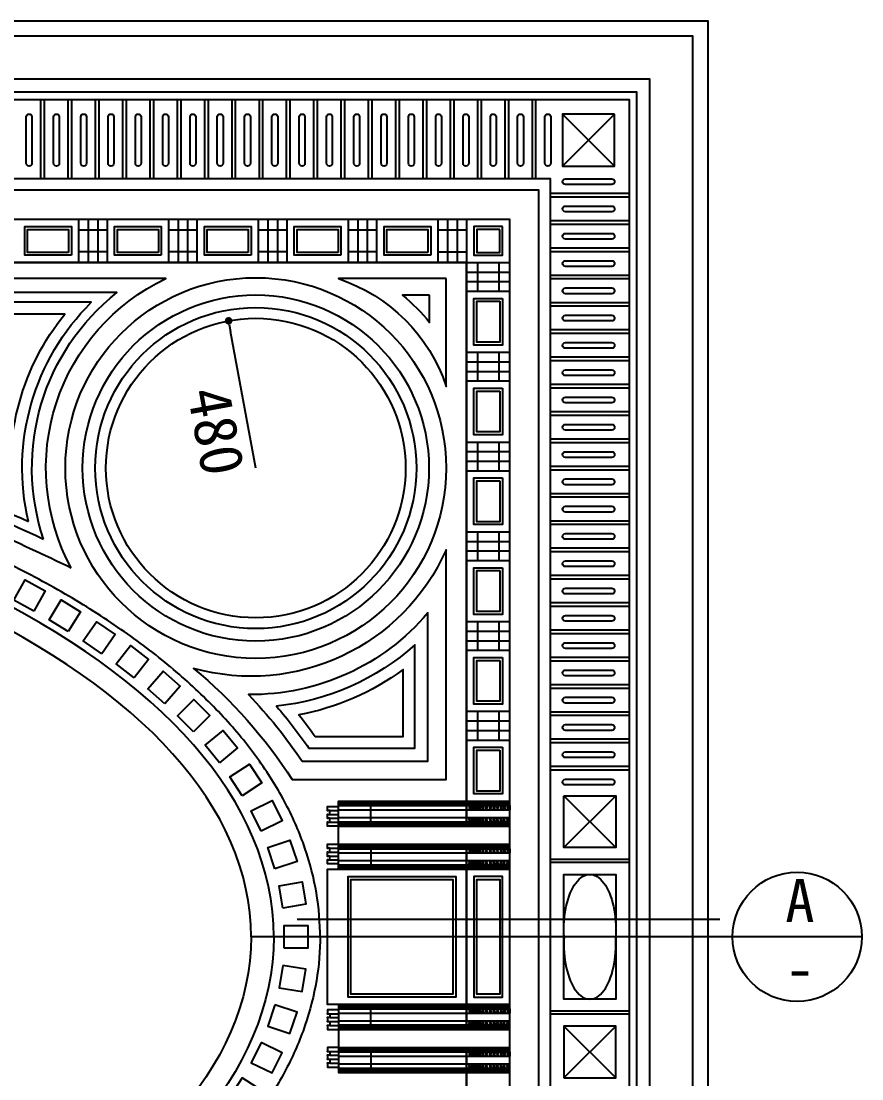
# Model space of a CAD drawing. Extents: x 341 to 10071, y 531 to 13651.
# Drawn here: x 7731 to 10071, y 4440 to 7386 of the extents above; entities that cross this region are included whole.
import ezdxf

# ---------------------------------------------------------------- set-up
doc = ezdxf.new("R2010")
doc.units = 0
doc.header["$MEASUREMENT"] = 0
doc.layers.get('0').update_dxf_attribs({"linetype": 'CONTINUOUS'})
doc.layers.get('DEFPOINTS').update_dxf_attribs({"linetype": 'CONTINUOUS'})
for name, color, linetype in [('3', 3, 'CONTINUOUS'), ('4', 4, 'CONTINUOUS'), ('7', 7, 'CONTINUOUS'), ('DIM', 3, 'CONTINUOUS')]:
    doc.layers.add(name, color=color, linetype=linetype)
doc.styles.add('HZ', font='')
doc.styles.get("Standard").update_dxf_attribs({"font": 'txt.shx', "bigfont": 'bigfont.shx'})
doc.styles.get('HZ').set_extended_font_data('仿宋_GB2312')
doc.dimstyles.get("Standard").update_dxf_attribs({"dimtxt": 0.18, "dimasz": 0.18, "dimexe": 0.18, "dimexo": 0.0625, "dimgap": 0.09, "dimtad": 0, "dimtih": 1, "dimtoh": 1, "dimdec": 4, "dimzin": 0, "dimdsep": 46, "dimtxsty": 'Standard', "dimcen": 0.09, "dimadec": 0, "dimazin": 0, "dimtfac": 1, "dimtdec": 4, "dimtofl": 0, "dimtmove": 0, "dimatfit": 3, "dimfxl": 0, "dimtolj": 1, "dimtzin": 0, "dimarcsym": 0})

# ---------------------------------------------------------------- blocks, each defined once
blk = doc.blocks.new('_DOT')
at = {"color": 0, "linetype": 'ByBlock'}
blk.add_line((-0.35, 0), (-1, 0), dxfattribs=at)
at = {"color": 0, "linetype": 'ByBlock', "const_width": 0.35}
blk.add_lwpolyline([(-0.175, 0, 1), (0.175, 0, 1)], format="xyb", close=True, dxfattribs=at)
blk = doc.blocks.new('*D29')
at = {"linetype": 'ByBlock'}
blk.add_line((8384.1, 6141.1), (8313.9, 6521.7), dxfattribs=at)
at = {"layer": 'DEFPOINTS', "color": 0, "linetype": 'ByBlock'}
for p in [(8308.5, 6551.2), (8384.1, 6141.1)]:
    blk.add_point(p, dxfattribs=at)
at = {"linetype": 'ByBlock', "xscale": 30, "yscale": 30, "zscale": 30, "rotation": 100.4494674582697}
blk.add_blockref('_DOT', (8308.5, 6551.2), dxfattribs=at)
at = {"linetype": 'ByBlock', "insert": (8273.3, 6243.6), "char_height": 120, "attachment_point": 5, "rotation": 280.4495, "style": 'HZ'}
blk.add_mtext('\\A1;480', dxfattribs=at)

msp = doc.modelspace()

# ---------------------------------------------------------------- linework, layer by layer
at = {"layer": '3'}
for p, q in [((7786.1, 6946.6), (7786.1, 7166.6)), ((7796.1, 6946.6), (7796.1, 7166.6)), ((7862.1, 6946.6), (7862.1, 7166.6)), ((7872.1, 6946.6), (7872.1, 7166.6)), ((7938.1, 6946.6), (7938.1, 7166.6)), ((7948.1, 6946.6), (7948.1, 7166.6)), ((8014.1, 6946.6), (8014.1, 7166.6)), ((8024.1, 6946.6), (8024.1, 7166.6)), ((8090.1, 6946.6), (8090.1, 7166.6)), ((8100.1, 6946.6), (8100.1, 7166.6)), ((8166.1, 6946.6), (8166.1, 7166.6)), ((8176.1, 6946.6), (8176.1, 7166.6)), ((8242.1, 6946.6), (8242.1, 7166.6)), ((8252.1, 6946.6), (8252.1, 7166.6)), ((8318.1, 6946.6), (8318.1, 7166.6)), ((8328.1, 6946.6), (8328.1, 7166.6)), ((8394.1, 6946.6), (8394.1, 7166.6)), ((8404.1, 6946.6), (8404.1, 7166.6)), ((8470.1, 6946.6), (8470.1, 7166.6)), ((8480.1, 6946.6), (8480.1, 7166.6)), ((8546.1, 6946.6), (8546.1, 7166.6)), ((8556.1, 6946.6), (8556.1, 7166.6)), ((8622.1, 6946.6), (8622.1, 7166.6)), ((8632.1, 6946.6), (8632.1, 7166.6)), ((8698.1, 6946.6), (8698.1, 7166.6)), ((8708.1, 6946.6), (8708.1, 7166.6)), ((8774.1, 6946.6), (8774.1, 7166.6)), ((8784.1, 6946.6), (8784.1, 7166.6)), ((8850.1, 6946.6), (8850.1, 7166.6)), ((8860.1, 6946.6), (8860.1, 7166.6)), ((8926.1, 6946.6), (8926.1, 7166.6)), ((8936.1, 6946.6), (8936.1, 7166.6)), ((9002.1, 6946.6), (9002.1, 7166.6)), ((9012.1, 6946.6), (9012.1, 7166.6)), ((9078.1, 6946.6), (9078.1, 7166.6)), ((9088.1, 6946.6), (9088.1, 7166.6)), ((9154.1, 6946.6), (9154.1, 7166.6)), ((9164.1, 6946.6), (9164.1, 7166.6)), ((8590.1, 5187.6), (8614.1, 5187.6)), ((8614.1, 5209.4), (9091.1, 5209.4)), ((8614.1, 5205.3), (9091.1, 5205.3)), ((8614.1, 5201.1), (9091.1, 5201.1)), ((8614.1, 5143.6), (8614.1, 5198.6)), ((8614.1, 5189.1), (9091.1, 5189.1)), ((8590.1, 5176.6), (8614.1, 5176.6)), ((8590.1, 5165.6), (8614.1, 5165.6)), ((8614.1, 5168.1), (9091.1, 5168.1)), ((8614.1, 5156.1), (9091.1, 5156.1)), ((8590.1, 5154.6), (8614.1, 5154.6)), ((8614.1, 5151.9), (9091.1, 5151.9)), ((8614.1, 5147.8), (9091.1, 5147.8)), ((8614.1, 5143.6), (9091.1, 5143.6)), ((8590.1, 5082.6), (8614.1, 5082.6)), ((8590.1, 5071.6), (8614.1, 5071.6)), ((8614.1, 5093.6), (9091.1, 5093.6)), ((8614.1, 5038.6), (8614.1, 5093.6)), ((8614.1, 5089.4), (9091.1, 5089.4)), ((8614.1, 5085.3), (9091.1, 5085.3)), ((8614.1, 5081.1), (9091.1, 5081.1)), ((8614.1, 5069.1), (9091.1, 5069.1)), ((8590.1, 5060.6), (8614.1, 5060.6)), ((8590.1, 5049.6), (8614.1, 5049.6)), ((8614.1, 5048.1), (9091.1, 5048.1)), ((8614.1, 5036.1), (9091.1, 5036.1)), ((8614.1, 5031.9), (9091.1, 5031.9)), ((8614.1, 5027.8), (9091.1, 5027.8)), ((10071.1, 4835.6), (8371.1, 4835.6)), ((8614.1, 4643.4), (9091.1, 4643.4)), ((8614.1, 4639.3), (9091.1, 4639.3)), ((8614.1, 4635.1), (9091.1, 4635.1)), ((8614.1, 4632.6), (8614.1, 4577.6)), ((8590.1, 4621.6), (8614.1, 4621.6)), ((8590.1, 4610.6), (8614.1, 4610.6)), ((8590.1, 4599.6), (8614.1, 4599.6)), ((8614.1, 4623.1), (9091.1, 4623.1)), ((8614.1, 4602.1), (9091.1, 4602.1)), ((8590.1, 4588.6), (8614.1, 4588.6)), ((8614.1, 4590.1), (9091.1, 4590.1)), ((8614.1, 4585.9), (9091.1, 4585.9)), ((8614.1, 4581.8), (9091.1, 4581.8)), ((8614.1, 4577.6), (9091.1, 4577.6)), ((8590.1, 4516.6), (8614.1, 4516.6)), ((8614.1, 4527.6), (9091.1, 4527.6)), ((8614.1, 4527.6), (8614.1, 4472.6)), ((8614.1, 4523.4), (9091.1, 4523.4)), ((8614.1, 4519.3), (9091.1, 4519.3)), ((8614.1, 4515.1), (9091.1, 4515.1)), ((8590.1, 4505.6), (8614.1, 4505.6)), ((8590.1, 4494.6), (8614.1, 4494.6)), ((8590.1, 4483.6), (8614.1, 4483.6)), ((8614.1, 4503.1), (9091.1, 4503.1)), ((8614.1, 4482.1), (9091.1, 4482.1)), ((8614.1, 4470.1), (9091.1, 4470.1)), ((8614.1, 4465.9), (9091.1, 4465.9)), ((8614.1, 4461.8), (9091.1, 4461.8))]:
    msp.add_line(p, q, dxfattribs=at)
at = {"layer": '3', "ltscale": 20}
for p, q in [((9383.1, 7126.9), (9238.1, 6981.9)), ((9383.1, 6981.9), (9238.1, 7126.9)), ((9424.1, 6905.6), (9204.1, 6905.6)), ((9424.1, 6895.6), (9204.1, 6895.6)), ((7891.1, 6833.6), (7891.1, 6713.6)), ((7917.8, 6833.6), (7917.8, 6713.6)), ((7944.4, 6833.6), (7944.4, 6713.6)), ((7971.1, 6713.6), (7971.1, 6833.6)), ((8141.1, 6833.6), (8141.1, 6713.6)), ((8167.8, 6833.6), (8167.8, 6713.6)), ((8194.4, 6833.6), (8194.4, 6713.6)), ((8221.1, 6713.6), (8221.1, 6833.6)), ((8391.1, 6833.6), (8391.1, 6713.6)), ((8417.8, 6833.6), (8417.8, 6713.6)), ((8444.4, 6833.6), (8444.4, 6713.6)), ((8471.1, 6713.6), (8471.1, 6833.6)), ((8641.1, 6833.6), (8641.1, 6713.6)), ((8667.8, 6833.6), (8667.8, 6713.6)), ((8694.4, 6833.6), (8694.4, 6713.6)), ((8721.1, 6713.6), (8721.1, 6833.6)), ((8891.1, 6833.6), (8891.1, 6713.6)), ((8917.8, 6833.6), (8917.8, 6713.6)), ((8944.4, 6833.6), (8944.4, 6713.6)), ((9424.1, 6829.6), (9204.1, 6829.6)), ((9424.1, 6819.6), (9204.1, 6819.6)), ((7971.1, 6803.6), (7891.1, 6803.6)), ((8221.1, 6803.6), (8141.1, 6803.6)), ((8471.1, 6803.6), (8391.1, 6803.6)), ((8721.1, 6803.6), (8641.1, 6803.6)), ((8971.1, 6803.6), (8891.1, 6803.6)), ((9424.1, 6753.6), (9204.1, 6753.6)), ((7971.1, 6743.6), (7891.1, 6743.6)), ((8221.1, 6743.6), (8141.1, 6743.6)), ((8471.1, 6743.6), (8391.1, 6743.6)), ((8721.1, 6743.6), (8641.1, 6743.6)), ((8891.1, 6743.6), (8971.1, 6743.6)), ((9424.1, 6743.6), (9204.1, 6743.6)), ((8971.1, 6686.9), (9091.1, 6686.9)), ((9001.1, 6713.6), (9001.1, 6633.6)), ((9061.1, 6713.6), (9061.1, 6633.6)), ((8971.1, 6660.3), (9091.1, 6660.3)), ((9424.1, 6677.6), (9204.1, 6677.6)), ((9424.1, 6667.6), (9204.1, 6667.6)), ((8971.1, 6633.6), (9091.1, 6633.6)), ((9424.1, 6601.6), (9204.1, 6601.6)), ((9424.1, 6591.6), (9204.1, 6591.6)), ((9424.1, 6525.6), (9204.1, 6525.6)), ((9424.1, 6515.6), (9204.1, 6515.6)), ((8971.1, 6463.6), (9091.1, 6463.6)), ((9001.1, 6463.6), (9001.1, 6383.6)), ((9061.1, 6463.6), (9061.1, 6383.6)), ((8971.1, 6436.9), (9091.1, 6436.9)), ((9424.1, 6449.6), (9204.1, 6449.6)), ((9424.1, 6439.6), (9204.1, 6439.6)), ((8971.1, 6410.3), (9091.1, 6410.3)), ((8971.1, 6383.6), (9091.1, 6383.6)), ((9424.1, 6373.6), (9204.1, 6373.6)), ((9424.1, 6363.6), (9204.1, 6363.6)), ((9424.1, 6297.6), (9204.1, 6297.6)), ((9424.1, 6287.6), (9204.1, 6287.6)), ((9424.1, 6221.6), (9204.1, 6221.6)), ((8971.1, 6213.6), (9091.1, 6213.6)), ((8971.1, 6186.9), (9091.1, 6186.9)), ((9001.1, 6213.6), (9001.1, 6133.6)), ((9061.1, 6213.6), (9061.1, 6133.6)), ((9424.1, 6211.6), (9204.1, 6211.6)), ((8971.1, 6160.3), (9091.1, 6160.3)), ((8971.1, 6133.6), (9091.1, 6133.6)), ((9424.1, 6145.6), (9204.1, 6145.6)), ((9424.1, 6135.6), (9204.1, 6135.6)), ((9424.1, 6069.6), (9204.1, 6069.6)), ((9424.1, 6059.6), (9204.1, 6059.6)), ((9424.1, 5993.6), (9204.1, 5993.6)), ((9424.1, 5983.6), (9204.1, 5983.6)), ((8971.1, 5963.6), (9091.1, 5963.6)), ((9001.1, 5963.6), (9001.1, 5883.6)), ((9061.1, 5963.6), (9061.1, 5883.6)), ((8971.1, 5936.9), (9091.1, 5936.9)), ((8971.1, 5910.3), (9091.1, 5910.3)), ((9424.1, 5917.6), (9204.1, 5917.6)), ((9424.1, 5907.6), (9204.1, 5907.6)), ((8971.1, 5883.6), (9091.1, 5883.6)), ((9424.1, 5841.6), (9204.1, 5841.6)), ((9424.1, 5831.6), (9204.1, 5831.6)), ((9424.1, 5765.6), (9204.1, 5765.6)), ((9424.1, 5755.6), (9204.1, 5755.6)), ((8971.1, 5713.6), (9091.1, 5713.6)), ((8971.1, 5686.9), (9091.1, 5686.9)), ((9001.1, 5713.6), (9001.1, 5633.6)), ((9061.1, 5713.6), (9061.1, 5633.6)), ((9424.1, 5689.6), (9204.1, 5689.6)), ((8971.1, 5660.3), (9091.1, 5660.3)), ((9424.1, 5679.6), (9204.1, 5679.6)), ((8971.1, 5633.6), (9091.1, 5633.6)), ((9424.1, 5613.6), (9204.1, 5613.6)), ((9424.1, 5603.6), (9204.1, 5603.6)), ((9424.1, 5537.6), (9204.1, 5537.6)), ((9424.1, 5527.6), (9204.1, 5527.6)), ((8971.1, 5463.6), (9091.1, 5463.6)), ((9001.1, 5463.6), (9001.1, 5383.6)), ((9061.1, 5463.6), (9061.1, 5383.6)), ((9424.1, 5461.6), (9204.1, 5461.6)), ((9424.1, 5451.6), (9204.1, 5451.6)), ((8971.1, 5436.9), (9091.1, 5436.9)), ((8971.1, 5410.3), (9091.1, 5410.3)), ((8971.1, 5383.6), (9091.1, 5383.6)), ((9424.1, 5385.6), (9204.1, 5385.6)), ((9424.1, 5375.6), (9204.1, 5375.6)), ((9424.1, 5309.6), (9204.1, 5309.6)), ((9424.1, 5299.6), (9204.1, 5299.6)), ((8971.1, 5213.6), (8971.1, 5143.6)), ((9241.6, 5084.6), (9386.6, 5228.6)), ((9241.6, 5228.6), (9386.6, 5084.6)), ((9091.1, 5201.1), (9091.1, 5189.1)), ((9091.1, 5156.1), (9091.1, 5168.1)), ((8971.1, 5023.6), (8971.1, 5093.6)), ((9091.1, 5081.1), (9091.1, 5069.1)), ((9091.1, 5036.1), (9091.1, 5048.1)), ((9424.1, 5050.6), (9204.1, 5050.6)), ((9424.1, 5042.6), (9204.1, 5042.6)), ((8971.1, 4647.6), (8971.1, 4577.6)), ((9091.1, 4635.1), (9091.1, 4623.1)), ((9424.1, 4628.6), (9204.1, 4628.6)), ((9091.1, 4590.1), (9091.1, 4602.1)), ((9424.1, 4620.6), (9204.1, 4620.6)), ((9241.6, 4442.6), (9386.6, 4586.6)), ((9241.6, 4586.6), (9386.6, 4442.6)), ((8971.1, 4457.6), (8971.1, 4527.6)), ((9091.1, 4515.1), (9091.1, 4503.1)), ((9091.1, 4470.1), (9091.1, 4482.1))]:
    msp.add_line(p, q, dxfattribs=at)
at = {"layer": '3', "color": 1}
msp.add_line((8499.4, 4884.8), (9676.1, 4884.8), dxfattribs=at)
at = {"layer": '3', "ltscale": 20}
for points in [[(1741.1, 4835.6), (1741.1, 2483.6), (9445.1, 2483.6), (9445.1, 4835.6), (9445.1, 7187.6), (1741.1, 7187.6)], [(2014.1, 4835.6), (2014.1, 2756.6), (9172.1, 2756.6), (9172.1, 4835.6), (9172.1, 6914.6), (2014.1, 6914.6)], [(7871.1, 6733.6), (7741.1, 6733.6), (7741.1, 6813.6), (7871.1, 6813.6)], [(7863.1, 6741.6), (7749.1, 6741.6), (7749.1, 6805.6), (7863.1, 6805.6)], [(8121.1, 6733.6), (7991.1, 6733.6), (7991.1, 6813.6), (8121.1, 6813.6)], [(8113.1, 6741.6), (7999.1, 6741.6), (7999.1, 6805.6), (8113.1, 6805.6)], [(8371.1, 6733.6), (8241.1, 6733.6), (8241.1, 6813.6), (8371.1, 6813.6)], [(8363.1, 6741.6), (8249.1, 6741.6), (8249.1, 6805.6), (8363.1, 6805.6)], [(8621.1, 6733.6), (8491.1, 6733.6), (8491.1, 6813.6), (8621.1, 6813.6)], [(8613.1, 6741.6), (8499.1, 6741.6), (8499.1, 6805.6), (8613.1, 6805.6)], [(8871.1, 6733.6), (8741.1, 6733.6), (8741.1, 6813.6), (8871.1, 6813.6)], [(8863.1, 6741.6), (8749.1, 6741.6), (8749.1, 6805.6), (8863.1, 6805.6)], [(9071.1, 6613.6), (9071.1, 6483.6), (8991.1, 6483.6), (8991.1, 6613.6)], [(9063.1, 6605.6), (9063.1, 6491.6), (8999.1, 6491.6), (8999.1, 6605.6)], [(9071.1, 6363.6), (9071.1, 6233.6), (8991.1, 6233.6), (8991.1, 6363.6)], [(9063.1, 6355.6), (9063.1, 6241.6), (8999.1, 6241.6), (8999.1, 6355.6)], [(9071.1, 6113.6), (9071.1, 5983.6), (8991.1, 5983.6), (8991.1, 6113.6)], [(9063.1, 6105.6), (9063.1, 5991.6), (8999.1, 5991.6), (8999.1, 6105.6)], [(9071.1, 5863.6), (9071.1, 5733.6), (8991.1, 5733.6), (8991.1, 5863.6)], [(9063.1, 5855.6), (9063.1, 5741.6), (8999.1, 5741.6), (8999.1, 5855.6)], [(9071.1, 5613.6), (9071.1, 5483.6), (8991.1, 5483.6), (8991.1, 5613.6)], [(9063.1, 5605.6), (9063.1, 5491.6), (8999.1, 5491.6), (8999.1, 5605.6)], [(9071.1, 5363.6), (9071.1, 5233.6), (8991.1, 5233.6), (8991.1, 5363.6)], [(9063.1, 5355.6), (9063.1, 5241.6), (8999.1, 5241.6), (8999.1, 5355.6)], [(9071.1, 4835.6), (9071.1, 5003.6), (8991.1, 5003.6), (8991.1, 4835.6), (8991.1, 4667.6), (9071.1, 4667.6)], [(9063.1, 4835.6), (9063.1, 4675.6), (8999.1, 4675.6), (8999.1, 4835.6), (8999.1, 4995.6), (9063.1, 4995.6)]]:
    msp.add_lwpolyline(points, close=True, dxfattribs=at)
for points in [[(7761.1, 7118.9), (7761.1, 6989.9, -1), (7745.1, 6989.9), (7745.1, 7118.9, -1)], [(7837.1, 7118.9), (7837.1, 6989.9, -1), (7821.1, 6989.9), (7821.1, 7118.9, -1)], [(7913.1, 7118.9), (7913.1, 6989.9, -1), (7897.1, 6989.9), (7897.1, 7118.9, -1)], [(7989.1, 7118.9), (7989.1, 6989.9, -1), (7973.1, 6989.9), (7973.1, 7118.9, -1)], [(8065.1, 7118.9), (8065.1, 6989.9, -1), (8049.1, 6989.9), (8049.1, 7118.9, -1)], [(8141.1, 7118.9), (8141.1, 6989.9, -1), (8125.1, 6989.9), (8125.1, 7118.9, -1)], [(8217.1, 7118.9), (8217.1, 6989.9, -1), (8201.1, 6989.9), (8201.1, 7118.9, -1)], [(8293.1, 7118.9), (8293.1, 6989.9, -1), (8277.1, 6989.9), (8277.1, 7118.9, -1)], [(8369.1, 7118.9), (8369.1, 6989.9, -1), (8353.1, 6989.9), (8353.1, 7118.9, -1)], [(8445.1, 7118.9), (8445.1, 6989.9, -1), (8429.1, 6989.9), (8429.1, 7118.9, -1)], [(8521.1, 7118.9), (8521.1, 6989.9, -1), (8505.1, 6989.9), (8505.1, 7118.9, -1)], [(8597.1, 7118.9), (8597.1, 6989.9, -1), (8581.1, 6989.9), (8581.1, 7118.9, -1)], [(8673.1, 7118.9), (8673.1, 6989.9, -1), (8657.1, 6989.9), (8657.1, 7118.9, -1)], [(8749.1, 7118.9), (8749.1, 6989.9, -1), (8733.1, 6989.9), (8733.1, 7118.9, -1)], [(8825.1, 7118.9), (8825.1, 6989.9, -1), (8809.1, 6989.9), (8809.1, 7118.9, -1)], [(8901.1, 7118.9), (8901.1, 6989.9, -1), (8885.1, 6989.9), (8885.1, 7118.9, -1)], [(8977.1, 7118.9), (8977.1, 6989.9, -1), (8961.1, 6989.9), (8961.1, 7118.9, -1)], [(9053.1, 7118.9), (9053.1, 6989.9, -1), (9037.1, 6989.9), (9037.1, 7118.9, -1)], [(9129.1, 7118.9), (9129.1, 6989.9, -1), (9113.1, 6989.9), (9113.1, 7118.9, -1)], [(9205.1, 7118.9), (9205.1, 6989.9, -1), (9189.1, 6989.9), (9189.1, 7118.9, -1)], [(9375.1, 6930.6), (9246.1, 6930.6, -1), (9246.1, 6946.6), (9375.1, 6946.6, -1)], [(9375.1, 6854.6), (9246.1, 6854.6, -1), (9246.1, 6870.6), (9375.1, 6870.6, -1)], [(9375.1, 6778.6), (9246.1, 6778.6, -1), (9246.1, 6794.6), (9375.1, 6794.6, -1)], [(9375.1, 6702.6), (9246.1, 6702.6, -1), (9246.1, 6718.6), (9375.1, 6718.6, -1)], [(7793.4, 5943.2, -0.31606), (7997.4, 6629.6), (6070.1, 6629.6), (6070.1, 6382.5, -0.044831), (6650.1, 6321.8, -0.03981), (7424.3, 6104.7, -0.012265)], [(9375.1, 6626.6), (9246.1, 6626.6, -1), (9246.1, 6642.6), (9375.1, 6642.6, -1)], [(7751.3, 5992.4, -0.260755), (7926.4, 6602.6), (6097.1, 6602.6), (6097.1, 6409, -0.042803), (6655.3, 6348.2, -0.039834), (7434.1, 6129.9, -0.010492)], [(9375.1, 6550.6), (9246.1, 6550.6, -1), (9246.1, 6566.6), (9375.1, 6566.6, -1)], [(9375.1, 6474.6), (9246.1, 6474.6, -1), (9246.1, 6490.6), (9375.1, 6490.6, -1)], [(9375.1, 6398.6), (9246.1, 6398.6, -1), (9246.1, 6414.6), (9375.1, 6414.6, -1)], [(9375.1, 6322.6), (9246.1, 6322.6, -1), (9246.1, 6338.6), (9375.1, 6338.6, -1)], [(9375.1, 6246.6), (9246.1, 6246.6, -1), (9246.1, 6262.6), (9375.1, 6262.6, -1)], [(9375.1, 6170.6), (9246.1, 6170.6, -1), (9246.1, 6186.6), (9375.1, 6186.6, -1)], [(9375.1, 6094.6), (9246.1, 6094.6, -1), (9246.1, 6110.6), (9375.1, 6110.6, -1)], [(9375.1, 6018.6), (9246.1, 6018.6, -1), (9246.1, 6034.6), (9375.1, 6034.6, -1)], [(9375.1, 5942.6), (9246.1, 5942.6, -1), (9246.1, 5958.6), (9375.1, 5958.6, -1)], [(9375.1, 5866.6), (9246.1, 5866.6, -1), (9246.1, 5882.6), (9375.1, 5882.6, -1)], [(9375.1, 5790.6), (9246.1, 5790.6, -1), (9246.1, 5806.6), (9375.1, 5806.6, -1)], [(8513.1, 5324.6), (8863.1, 5324.6), (8863.1, 5737.7, -0.223228), (8364, 5510.3, -0.042414)], [(9375.1, 5714.6), (9246.1, 5714.6, -1), (9246.1, 5730.6), (9375.1, 5730.6, -1)], [(8532.1, 5360.6), (8827.1, 5360.6), (8827.1, 5649.1, -0.158728), (8441.8, 5477.9, -0.025679)], [(9375.1, 5638.6), (9246.1, 5638.6, -1), (9246.1, 5654.6), (9375.1, 5654.6, -1)], [(9375.1, 5562.6), (9246.1, 5562.6, -1), (9246.1, 5578.6), (9375.1, 5578.6, -1)], [(9375.1, 5486.6), (9246.1, 5486.6, -1), (9246.1, 5502.6), (9375.1, 5502.6, -1)], [(9375.1, 5410.6), (9246.1, 5410.6, -1), (9246.1, 5426.6), (9375.1, 5426.6, -1)], [(9375.1, 5334.6), (9246.1, 5334.6, -1), (9246.1, 5350.6), (9375.1, 5350.6, -1)], [(9375.1, 5258.6), (9246.1, 5258.6, -1), (9246.1, 5274.6), (9375.1, 5274.6, -1)]]:
    msp.add_lwpolyline(points, format="xyb", close=True, dxfattribs=at)
at = {"layer": '3'}
for points in [[(8971.1, 6713.6), (9091.1, 6713.6), (9091.1, 6833.6), (8971.1, 6833.6)], [(9071.1, 6813.6), (8991.1, 6813.6), (8991.1, 6733.6), (9071.1, 6733.6)], [(9063.1, 6805.6), (8999.1, 6805.6), (8999.1, 6741.6), (9063.1, 6741.6)], [(7766.1, 5742.5), (7711, 5773), (7742.4, 5829.9), (7797.6, 5799.4)], [(7862.3, 5685.6), (7808.7, 5718.6), (7842.7, 5774), (7896.4, 5741)], [(7955.6, 5623.9), (7903.7, 5659.7), (7940.6, 5713.2), (7992.5, 5677.4)], [(8045.3, 5557), (7995.7, 5595.7), (8035.6, 5647), (8085.3, 5608.2)], [(8130.7, 5484.6), (8083.5, 5526.2), (8126.4, 5575), (8173.7, 5533.4)], [(8210.7, 5406.2), (8166.2, 5450.7), (8212.1, 5496.7), (8256.7, 5452.1)], [(8283, 5320.6), (8243.3, 5369.5), (8293.7, 5410.5), (8333.4, 5361.6)], [(8346.6, 5228.5), (8312.2, 5281.3), (8366.7, 5316.8), (8401.1, 5264)], [(8398.9, 5129.7), (8371.2, 5186.3), (8429.6, 5214.8), (8457.3, 5158.3)], [(8437.4, 5024.9), (8417.7, 5084.7), (8479.4, 5105.1), (8499.1, 5045.2)], [(8459.6, 4915.5), (8449.2, 4977.7), (8513.4, 4988.3), (8523.7, 4926.2)], [(8941.1, 4835.6), (8941.1, 4667.6), (8641.1, 4667.6), (8641.1, 4835.6), (8641.1, 5003.6), (8941.1, 5003.6)], [(8933.1, 4835.6), (8933.1, 4675.6), (8649.1, 4675.6), (8649.1, 4835.6), (8649.1, 4995.6), (8933.1, 4995.6)], [(8463.6, 4804.1), (8463.6, 4867.1), (8528.6, 4867.1), (8528.6, 4804.1)], [(8459.6, 4755.7), (8449.2, 4693.5), (8513.4, 4682.9), (8523.7, 4745.1)], [(8437.4, 4646.3), (8417.7, 4586.5), (8479.4, 4566.2), (8499.1, 4626)], [(8398.9, 4541.5), (8371.2, 4484.9), (8429.6, 4456.4), (8457.3, 4513)], [(8346.6, 4442.7), (8312.2, 4389.9), (8366.7, 4354.4), (8401.1, 4407.2)]]:
    msp.add_lwpolyline(points, close=True, dxfattribs=at)
at = {"layer": '3', "ltscale": 20}
for points in [[(8979.9, 5201.1), (8977.9, 5195.1), (8979.9, 5189.1)], [(8982.5, 5201.1), (8979.9, 5195.1), (8982.5, 5189.1)], [(8987.5, 5201.1), (8985.4, 5195.1), (8987.5, 5189.1)], [(8990, 5201.1), (8987.5, 5195.1), (8990, 5189.1)], [(8994.5, 5201.1), (8992.5, 5195.1), (8994.5, 5189.1)], [(8997, 5201.1), (8994.5, 5195.1), (8997, 5189.1)], [(9001, 5201.1), (8999, 5195.1), (9001, 5189.1)], [(9003.5, 5201.1), (9001, 5195.1), (9003.5, 5189.1)], [(9008.7, 5201.1), (9005.8, 5195.1), (9008.7, 5189.1)], [(9011.2, 5201.1), (9008, 5195.1), (9011.2, 5189.1)], [(9017.3, 5201.1), (9014.3, 5195.1), (9017.3, 5189.1)], [(9019.8, 5201.1), (9016.5, 5195.1), (9019.8, 5189.1)], [(9027.3, 5201.1), (9023.8, 5195.1), (9027.3, 5189.1)], [(9029.8, 5201.1), (9026.3, 5195.1), (9029.8, 5189.1)], [(9039.1, 5201.1), (9034.5, 5195.1), (9039.1, 5189.1)], [(9041.6, 5201.1), (9037.1, 5195.1), (9041.6, 5189.1)], [(9048.6, 5201.1), (9045.2, 5195.1), (9048.6, 5189.1)], [(9051.1, 5201.1), (9047.7, 5195.1), (9051.1, 5189.1)], [(9058, 5201.1), (9055.1, 5195.1), (9058, 5189.1)], [(9060.5, 5201.1), (9057.3, 5195.1), (9060.5, 5189.1)], [(9067.3, 5201.1), (9065.2, 5195.1), (9067.3, 5189.1)], [(9069.8, 5201.1), (9067.2, 5195.1), (9069.8, 5189.1)], [(9076.1, 5201.1), (9074.1, 5195.1), (9076.1, 5189.1)], [(9078.6, 5201.1), (9076.1, 5195.1), (9078.6, 5189.1)], [(9085.5, 5201.1), (9083.5, 5195.1), (9085.5, 5189.1)], [(9088, 5201.1), (9085.5, 5195.1), (9088, 5189.1)], [(8979.9, 5156.1), (8977.9, 5162.1), (8979.9, 5168.1)], [(8982.5, 5156.1), (8979.9, 5162.1), (8982.5, 5168.1)], [(8987.5, 5156.1), (8985.4, 5162.1), (8987.5, 5168.1)], [(8990, 5156.1), (8987.5, 5162.1), (8990, 5168.1)], [(8994.5, 5156.1), (8992.5, 5162.1), (8994.5, 5168.1)], [(8997, 5156.1), (8994.5, 5162.1), (8997, 5168.1)], [(9001, 5156.1), (8999, 5162.1), (9001, 5168.1)], [(9003.5, 5156.1), (9001, 5162.1), (9003.5, 5168.1)], [(9008.7, 5156.1), (9005.8, 5162.1), (9008.7, 5168.1)], [(9011.2, 5156.1), (9008, 5162.1), (9011.2, 5168.1)], [(9017.3, 5156.1), (9014.3, 5162.1), (9017.3, 5168.1)], [(9019.8, 5156.1), (9016.5, 5162.1), (9019.8, 5168.1)], [(9027.3, 5156.1), (9023.8, 5162.1), (9027.3, 5168.1)], [(9029.8, 5156.1), (9026.3, 5162.1), (9029.8, 5168.1)], [(9039.1, 5156.1), (9034.5, 5162.1), (9039.1, 5168.1)], [(9041.6, 5156.1), (9037.1, 5162.1), (9041.6, 5168.1)], [(9048.6, 5156.1), (9045.2, 5162.1), (9048.6, 5168.1)], [(9051.1, 5156.1), (9047.7, 5162.1), (9051.1, 5168.1)], [(9058, 5156.1), (9055.1, 5162.1), (9058, 5168.1)], [(9060.5, 5156.1), (9057.3, 5162.1), (9060.5, 5168.1)], [(9067.3, 5156.1), (9065.2, 5162.1), (9067.3, 5168.1)], [(9069.8, 5156.1), (9067.2, 5162.1), (9069.8, 5168.1)], [(9076.1, 5156.1), (9074.1, 5162.1), (9076.1, 5168.1)], [(9078.6, 5156.1), (9076.1, 5162.1), (9078.6, 5168.1)], [(9085.5, 5156.1), (9083.5, 5162.1), (9085.5, 5168.1)], [(9088, 5156.1), (9085.5, 5162.1), (9088, 5168.1)], [(8971.1, 5093.6), (8971.1, 4835.6)], [(8979.9, 5081.1), (8977.9, 5075.1), (8979.9, 5069.1)], [(8982.5, 5081.1), (8979.9, 5075.1), (8982.5, 5069.1)], [(8987.5, 5081.1), (8985.4, 5075.1), (8987.5, 5069.1)], [(8990, 5081.1), (8987.5, 5075.1), (8990, 5069.1)], [(8994.5, 5081.1), (8992.5, 5075.1), (8994.5, 5069.1)], [(8997, 5081.1), (8994.5, 5075.1), (8997, 5069.1)], [(9001, 5081.1), (8999, 5075.1), (9001, 5069.1)], [(9003.5, 5081.1), (9001, 5075.1), (9003.5, 5069.1)], [(9008.7, 5081.1), (9005.8, 5075.1), (9008.7, 5069.1)], [(9011.2, 5081.1), (9008, 5075.1), (9011.2, 5069.1)], [(9017.3, 5081.1), (9014.3, 5075.1), (9017.3, 5069.1)], [(9019.8, 5081.1), (9016.5, 5075.1), (9019.8, 5069.1)], [(9027.3, 5081.1), (9023.8, 5075.1), (9027.3, 5069.1)], [(9029.8, 5081.1), (9026.3, 5075.1), (9029.8, 5069.1)], [(9039.1, 5081.1), (9034.5, 5075.1), (9039.1, 5069.1)], [(9041.6, 5081.1), (9037.1, 5075.1), (9041.6, 5069.1)], [(9048.6, 5081.1), (9045.2, 5075.1), (9048.6, 5069.1)], [(9051.1, 5081.1), (9047.7, 5075.1), (9051.1, 5069.1)], [(9058, 5081.1), (9055.1, 5075.1), (9058, 5069.1)], [(9060.5, 5081.1), (9057.3, 5075.1), (9060.5, 5069.1)], [(9067.3, 5081.1), (9065.2, 5075.1), (9067.3, 5069.1)], [(9069.8, 5081.1), (9067.2, 5075.1), (9069.8, 5069.1)], [(9076.1, 5081.1), (9074.1, 5075.1), (9076.1, 5069.1)], [(9078.6, 5081.1), (9076.1, 5075.1), (9078.6, 5069.1)], [(9085.5, 5081.1), (9083.5, 5075.1), (9085.5, 5069.1)], [(9088, 5081.1), (9085.5, 5075.1), (9088, 5069.1)], [(8979.9, 5036.1), (8977.9, 5042.1), (8979.9, 5048.1)], [(8982.5, 5036.1), (8979.9, 5042.1), (8982.5, 5048.1)], [(8987.5, 5036.1), (8985.4, 5042.1), (8987.5, 5048.1)], [(8990, 5036.1), (8987.5, 5042.1), (8990, 5048.1)], [(8994.5, 5036.1), (8992.5, 5042.1), (8994.5, 5048.1)], [(8997, 5036.1), (8994.5, 5042.1), (8997, 5048.1)], [(9001, 5036.1), (8999, 5042.1), (9001, 5048.1)], [(9003.5, 5036.1), (9001, 5042.1), (9003.5, 5048.1)], [(9008.7, 5036.1), (9005.8, 5042.1), (9008.7, 5048.1)], [(9011.2, 5036.1), (9008, 5042.1), (9011.2, 5048.1)], [(9017.3, 5036.1), (9014.3, 5042.1), (9017.3, 5048.1)], [(9019.8, 5036.1), (9016.5, 5042.1), (9019.8, 5048.1)], [(9027.3, 5036.1), (9023.8, 5042.1), (9027.3, 5048.1)], [(9029.8, 5036.1), (9026.3, 5042.1), (9029.8, 5048.1)], [(9039.1, 5036.1), (9034.5, 5042.1), (9039.1, 5048.1)], [(9041.6, 5036.1), (9037.1, 5042.1), (9041.6, 5048.1)], [(9048.6, 5036.1), (9045.2, 5042.1), (9048.6, 5048.1)], [(9051.1, 5036.1), (9047.7, 5042.1), (9051.1, 5048.1)], [(9058, 5036.1), (9055.1, 5042.1), (9058, 5048.1)], [(9060.5, 5036.1), (9057.3, 5042.1), (9060.5, 5048.1)], [(9067.3, 5036.1), (9065.2, 5042.1), (9067.3, 5048.1)], [(9069.8, 5036.1), (9067.2, 5042.1), (9069.8, 5048.1)], [(9076.1, 5036.1), (9074.1, 5042.1), (9076.1, 5048.1)], [(9078.6, 5036.1), (9076.1, 5042.1), (9078.6, 5048.1)], [(9085.5, 5036.1), (9083.5, 5042.1), (9085.5, 5048.1)], [(9088, 5036.1), (9085.5, 5042.1), (9088, 5048.1)], [(8971.1, 4577.6), (8971.1, 4835.6)], [(8979.9, 4635.1), (8977.9, 4629.1), (8979.9, 4623.1)], [(8982.5, 4635.1), (8979.9, 4629.1), (8982.5, 4623.1)], [(8987.5, 4635.1), (8985.4, 4629.1), (8987.5, 4623.1)], [(8990, 4635.1), (8987.5, 4629.1), (8990, 4623.1)], [(8994.5, 4635.1), (8992.5, 4629.1), (8994.5, 4623.1)], [(8997, 4635.1), (8994.5, 4629.1), (8997, 4623.1)], [(9001, 4635.1), (8999, 4629.1), (9001, 4623.1)], [(9003.5, 4635.1), (9001, 4629.1), (9003.5, 4623.1)], [(9008.7, 4635.1), (9005.8, 4629.1), (9008.7, 4623.1)], [(9011.2, 4635.1), (9008, 4629.1), (9011.2, 4623.1)], [(9017.3, 4635.1), (9014.3, 4629.1), (9017.3, 4623.1)], [(9019.8, 4635.1), (9016.5, 4629.1), (9019.8, 4623.1)], [(9027.3, 4635.1), (9023.8, 4629.1), (9027.3, 4623.1)], [(9029.8, 4635.1), (9026.3, 4629.1), (9029.8, 4623.1)], [(9039.1, 4635.1), (9034.5, 4629.1), (9039.1, 4623.1)], [(9041.6, 4635.1), (9037.1, 4629.1), (9041.6, 4623.1)], [(9048.6, 4635.1), (9045.2, 4629.1), (9048.6, 4623.1)], [(9051.1, 4635.1), (9047.7, 4629.1), (9051.1, 4623.1)], [(9058, 4635.1), (9055.1, 4629.1), (9058, 4623.1)], [(9060.5, 4635.1), (9057.3, 4629.1), (9060.5, 4623.1)], [(9067.3, 4635.1), (9065.2, 4629.1), (9067.3, 4623.1)], [(9069.8, 4635.1), (9067.2, 4629.1), (9069.8, 4623.1)], [(9076.1, 4635.1), (9074.1, 4629.1), (9076.1, 4623.1)], [(9078.6, 4635.1), (9076.1, 4629.1), (9078.6, 4623.1)], [(9085.5, 4635.1), (9083.5, 4629.1), (9085.5, 4623.1)], [(9088, 4635.1), (9085.5, 4629.1), (9088, 4623.1)], [(8979.9, 4590.1), (8977.9, 4596.1), (8979.9, 4602.1)], [(8982.5, 4590.1), (8979.9, 4596.1), (8982.5, 4602.1)], [(8987.5, 4590.1), (8985.4, 4596.1), (8987.5, 4602.1)], [(8990, 4590.1), (8987.5, 4596.1), (8990, 4602.1)], [(8994.5, 4590.1), (8992.5, 4596.1), (8994.5, 4602.1)], [(8997, 4590.1), (8994.5, 4596.1), (8997, 4602.1)], [(9001, 4590.1), (8999, 4596.1), (9001, 4602.1)], [(9003.5, 4590.1), (9001, 4596.1), (9003.5, 4602.1)], [(9008.7, 4590.1), (9005.8, 4596.1), (9008.7, 4602.1)], [(9011.2, 4590.1), (9008, 4596.1), (9011.2, 4602.1)], [(9017.3, 4590.1), (9014.3, 4596.1), (9017.3, 4602.1)], [(9019.8, 4590.1), (9016.5, 4596.1), (9019.8, 4602.1)], [(9027.3, 4590.1), (9023.8, 4596.1), (9027.3, 4602.1)], [(9029.8, 4590.1), (9026.3, 4596.1), (9029.8, 4602.1)], [(9039.1, 4590.1), (9034.5, 4596.1), (9039.1, 4602.1)], [(9041.6, 4590.1), (9037.1, 4596.1), (9041.6, 4602.1)], [(9048.6, 4590.1), (9045.2, 4596.1), (9048.6, 4602.1)], [(9051.1, 4590.1), (9047.7, 4596.1), (9051.1, 4602.1)], [(9058, 4590.1), (9055.1, 4596.1), (9058, 4602.1)], [(9060.5, 4590.1), (9057.3, 4596.1), (9060.5, 4602.1)], [(9067.3, 4590.1), (9065.2, 4596.1), (9067.3, 4602.1)], [(9069.8, 4590.1), (9067.2, 4596.1), (9069.8, 4602.1)], [(9076.1, 4590.1), (9074.1, 4596.1), (9076.1, 4602.1)], [(9078.6, 4590.1), (9076.1, 4596.1), (9078.6, 4602.1)], [(9085.5, 4590.1), (9083.5, 4596.1), (9085.5, 4602.1)], [(9088, 4590.1), (9085.5, 4596.1), (9088, 4602.1)], [(8979.9, 4515.1), (8977.9, 4509.1), (8979.9, 4503.1)], [(8982.5, 4515.1), (8979.9, 4509.1), (8982.5, 4503.1)], [(8987.5, 4515.1), (8985.4, 4509.1), (8987.5, 4503.1)], [(8990, 4515.1), (8987.5, 4509.1), (8990, 4503.1)], [(8994.5, 4515.1), (8992.5, 4509.1), (8994.5, 4503.1)], [(8997, 4515.1), (8994.5, 4509.1), (8997, 4503.1)], [(9001, 4515.1), (8999, 4509.1), (9001, 4503.1)], [(9003.5, 4515.1), (9001, 4509.1), (9003.5, 4503.1)], [(9008.7, 4515.1), (9005.8, 4509.1), (9008.7, 4503.1)], [(9011.2, 4515.1), (9008, 4509.1), (9011.2, 4503.1)], [(9017.3, 4515.1), (9014.3, 4509.1), (9017.3, 4503.1)], [(9019.8, 4515.1), (9016.5, 4509.1), (9019.8, 4503.1)], [(9027.3, 4515.1), (9023.8, 4509.1), (9027.3, 4503.1)], [(9029.8, 4515.1), (9026.3, 4509.1), (9029.8, 4503.1)], [(9039.1, 4515.1), (9034.5, 4509.1), (9039.1, 4503.1)], [(9041.6, 4515.1), (9037.1, 4509.1), (9041.6, 4503.1)], [(9048.6, 4515.1), (9045.2, 4509.1), (9048.6, 4503.1)], [(9051.1, 4515.1), (9047.7, 4509.1), (9051.1, 4503.1)], [(9058, 4515.1), (9055.1, 4509.1), (9058, 4503.1)], [(9060.5, 4515.1), (9057.3, 4509.1), (9060.5, 4503.1)], [(9067.3, 4515.1), (9065.2, 4509.1), (9067.3, 4503.1)], [(9069.8, 4515.1), (9067.2, 4509.1), (9069.8, 4503.1)], [(9076.1, 4515.1), (9074.1, 4509.1), (9076.1, 4503.1)], [(9078.6, 4515.1), (9076.1, 4509.1), (9078.6, 4503.1)], [(9085.5, 4515.1), (9083.5, 4509.1), (9085.5, 4503.1)], [(9088, 4515.1), (9085.5, 4509.1), (9088, 4503.1)], [(8979.9, 4470.1), (8977.9, 4476.1), (8979.9, 4482.1)], [(8982.5, 4470.1), (8979.9, 4476.1), (8982.5, 4482.1)], [(8987.5, 4470.1), (8985.4, 4476.1), (8987.5, 4482.1)], [(8990, 4470.1), (8987.5, 4476.1), (8990, 4482.1)], [(8994.5, 4470.1), (8992.5, 4476.1), (8994.5, 4482.1)], [(8997, 4470.1), (8994.5, 4476.1), (8997, 4482.1)], [(9001, 4470.1), (8999, 4476.1), (9001, 4482.1)], [(9003.5, 4470.1), (9001, 4476.1), (9003.5, 4482.1)], [(9008.7, 4470.1), (9005.8, 4476.1), (9008.7, 4482.1)], [(9011.2, 4470.1), (9008, 4476.1), (9011.2, 4482.1)], [(9017.3, 4470.1), (9014.3, 4476.1), (9017.3, 4482.1)], [(9019.8, 4470.1), (9016.5, 4476.1), (9019.8, 4482.1)], [(9027.3, 4470.1), (9023.8, 4476.1), (9027.3, 4482.1)], [(9029.8, 4470.1), (9026.3, 4476.1), (9029.8, 4482.1)], [(9039.1, 4470.1), (9034.5, 4476.1), (9039.1, 4482.1)], [(9041.6, 4470.1), (9037.1, 4476.1), (9041.6, 4482.1)], [(9048.6, 4470.1), (9045.2, 4476.1), (9048.6, 4482.1)], [(9051.1, 4470.1), (9047.7, 4476.1), (9051.1, 4482.1)], [(9058, 4470.1), (9055.1, 4476.1), (9058, 4482.1)], [(9060.5, 4470.1), (9057.3, 4476.1), (9060.5, 4482.1)], [(9067.3, 4470.1), (9065.2, 4476.1), (9067.3, 4482.1)], [(9069.8, 4470.1), (9067.2, 4476.1), (9069.8, 4482.1)], [(9076.1, 4470.1), (9074.1, 4476.1), (9076.1, 4482.1)], [(9078.6, 4470.1), (9076.1, 4476.1), (9078.6, 4482.1)], [(9085.5, 4470.1), (9083.5, 4476.1), (9085.5, 4482.1)], [(9088, 4470.1), (9085.5, 4476.1), (9088, 4482.1)]]:
    msp.add_lwpolyline(points, dxfattribs=at)
at = {"layer": '3'}
msp.add_lwpolyline([(9091.1, 4647.6), (8584.1, 4647.6), (8584.1, 4835.6), (8584.1, 5023.6), (9091.1, 5023.6)], dxfattribs=at)
at = {"layer": '3', "ltscale": 20}
for radius in [482, 447]:
    msp.add_circle((8384.1, 6141.1), radius, dxfattribs=at)
at = {"layer": '3'}
msp.add_circle((9891.1, 4835.6), 180, dxfattribs=at)
msp.add_ellipse((5593.1, 4835.6), major_axis=(-2778, 0), ratio=0.471562, start_param=3.141593, end_param=6.283185, dxfattribs=at)
at = {"layer": '3', "ltscale": 20, "extrusion": (0, 0, -1)}
msp.add_ellipse((9314.1, 4855.6), major_axis=(0, 154), ratio=0.470779, start_param=4.582151, end_param=7.98422, dxfattribs=at)
at = {"layer": '3', "extrusion": (0, 0, -1)}
msp.add_ellipse((5593.1, 4835.6), major_axis=(-2778, 0), ratio=0.471562, start_param=3.141593, end_param=6.283185, dxfattribs=at)
at = {"layer": '3', "ltscale": 20}
msp.add_ellipse((9314.1, 4815.6), major_axis=(0, -154), ratio=0.470779, start_param=4.582151, end_param=7.98422, dxfattribs=at)
for p in [(7917.8, 6803.6), (7944.4, 6803.6), (8167.8, 6803.6), (8194.4, 6803.6), (8417.8, 6803.6), (8444.4, 6803.6), (8667.8, 6803.6), (8694.4, 6803.6), (8917.8, 6803.6), (8944.4, 6803.6), (9001.1, 6686.9), (9001.1, 6660.3), (9001.1, 6410.3), (9001.1, 6160.3), (9001.1, 5910.3), (9001.1, 5660.3), (9001.1, 5410.3), (8644, 5209.4), (8644, 5205.3)]:
    msp.add_point(p, dxfattribs=at)
at = {"layer": '3'}
for p in [(8584.1, 5187.6), (8584.1, 5176.6), (8584.1, 5165.6), (8584.1, 5154.6), (8584.1, 5082.6), (8584.1, 5071.6), (8584.1, 5060.6), (8584.1, 5049.6), (8584.1, 4621.6), (8584.1, 4610.6), (8584.1, 4599.6), (8584.1, 4588.6), (8584.1, 4516.6), (8584.1, 4505.6), (8584.1, 4494.6), (8584.1, 4483.6), (8644, 4465.9), (8644, 4461.8)]:
    msp.add_point(p, dxfattribs=at)
at = {"layer": '4', "ltscale": 20}
msp.add_lwpolyline([(1543.1, 4835.6), (1543.1, 2285.6), (9643.1, 2285.6), (9643.1, 4835.6), (9643.1, 7385.6), (1543.1, 7385.6)], close=True, dxfattribs=at)
for points in [[(8868.1, 6622.6), (8792.3, 6622.6, -0.051795), (8868.1, 6546.8)], [(7707.4, 6048.6, -0.206371), (7852.2, 6569.6), (6130.1, 6569.6), (6130.1, 6441.1, -0.040368), (6661.6, 6380.6, -0.039862), (7446, 6160.6, -0.008594)], [(8549.3, 5393.6), (8794.1, 5393.6), (8794.1, 5579.7, -0.112053), (8504.3, 5453.7, -0.01272)]]:
    msp.add_lwpolyline(points, format="xyb", close=True, dxfattribs=at)
msp.add_circle((8384.1, 6141.1), 417, dxfattribs=at)
at = {"layer": '7', "ltscale": 20}
for p, q in [((8704.1, 5143.6), (8704.1, 5213.6)), ((8704.1, 5093.6), (8704.1, 5023.6)), ((8704.1, 4577.6), (8704.1, 4647.6)), ((8704.1, 4527.6), (8704.1, 4457.6))]:
    msp.add_line(p, q, dxfattribs=at)
for points in [[(1585.1, 4835.6), (1585.1, 2327.6), (9601.1, 2327.6), (9601.1, 4835.6), (9601.1, 7343.6), (1585.1, 7343.6)], [(1705.1, 4835.6), (1705.1, 2447.6), (9481.1, 2447.6), (9481.1, 4835.6), (9481.1, 7223.6), (1705.1, 7223.6)], [(1762.1, 4835.6), (1762.1, 2504.6), (9424.1, 2504.6), (9424.1, 4835.6), (9424.1, 7166.6), (1762.1, 7166.6)], [(9383.1, 7126.9), (9238.1, 7126.9), (9238.1, 6981.9), (9383.1, 6981.9)], [(1982.1, 4835.6), (1982.1, 2724.6), (9204.1, 2724.6), (9204.1, 4835.6), (9204.1, 6946.6), (1982.1, 6946.6)], [(2095.1, 4835.6), (2095.1, 2837.6), (9091.1, 2837.6), (9091.1, 4835.6), (9091.1, 6833.6), (2095.1, 6833.6)], [(9241.6, 5228.6), (9386.6, 5228.6), (9386.6, 5084.6), (9241.6, 5084.6)], [(9386.6, 4835.6), (9386.6, 4661.6), (9241.6, 4661.6), (9241.6, 4835.6), (9241.6, 5009.6), (9386.6, 5009.6)], [(9241.6, 4442.6), (9386.6, 4442.6), (9386.6, 4586.6), (9241.6, 4586.6)]]:
    msp.add_lwpolyline(points, close=True, dxfattribs=at)
for points in [[(8971.1, 5143.6), (8971.1, 6713.6), (5901.1, 6713.6)], [(5971.1, 6713.6), (8971.1, 6713.6), (8971.1, 5143.6)], [(9091.1, 5023.6), (8614.1, 5023.6), (8614.1, 5038.6), (8584.1, 5038.6), (8584.1, 5049.6), (8590.1, 5049.6), (8590.1, 5060.6), (8584.1, 5060.6), (8584.1, 5071.6), (8590.1, 5071.6), (8590.1, 5082.6), (8584.1, 5082.6), (8584.1, 5093.6), (8614.1, 5093.6), (8614.1, 5143.6), (8584.1, 5143.6), (8584.1, 5154.6), (8590.1, 5154.6), (8590.1, 5165.6), (8584.1, 5165.6), (8584.1, 5176.6), (8590.1, 5176.6), (8590.1, 5187.6), (8584.1, 5187.6), (8584.1, 5198.6), (8614.1, 5198.6), (8614.1, 5213.6), (9091.1, 5213.6)], [(8971.1, 5093.6), (8971.1, 4835.6)], [(8971.1, 4835.6), (8971.1, 5093.6)], [(8971.1, 4577.6), (8971.1, 4835.6)], [(8971.1, 4835.6), (8971.1, 4577.6)], [(9091.1, 4647.6), (8614.1, 4647.6), (8614.1, 4632.6), (8584.1, 4632.6), (8584.1, 4621.6), (8590.1, 4621.6), (8590.1, 4610.6), (8584.1, 4610.6), (8584.1, 4599.6), (8590.1, 4599.6), (8590.1, 4588.6), (8584.1, 4588.6), (8584.1, 4577.6), (8614.1, 4577.6), (8614.1, 4527.6), (8584.1, 4527.6), (8584.1, 4516.6), (8590.1, 4516.6), (8590.1, 4505.6), (8584.1, 4505.6), (8584.1, 4494.6), (8590.1, 4494.6), (8590.1, 4483.6), (8584.1, 4483.6), (8584.1, 4472.6), (8614.1, 4472.6), (8614.1, 4457.6), (9091.1, 4457.6)], [(8971.1, 4527.6), (8971.1, 2957.6), (5901.1, 2957.6)], [(5971.1, 2957.6), (8971.1, 2957.6), (8971.1, 4527.6)]]:
    msp.add_lwpolyline(points, dxfattribs=at)
for points in [[(7870.3, 5863.5, -0.429472), (8133.5, 6668.6), (6031.1, 6668.6), (6031.1, 6343.8, -0.047822), (6642.6, 6283.5, -0.039777), (7410.2, 6068.3, -0.015408)], [(8914.1, 6668.6), (8614.1, 6668.6, -0.236817), (8914.1, 6368.6)], [(8485.6, 5273.6), (8914.1, 5273.6), (8914.1, 5913.6, -0.372296), (8211.1, 5583.3, -0.0768)]]:
    msp.add_lwpolyline(points, format="xyb", close=True, dxfattribs=at)
msp.add_circle((8384.1, 6141.1), 530, dxfattribs=at)
msp.add_ellipse((5593.1, 4835.6), major_axis=(-2841, 0), ratio=0.483281, start_param=3.141593, end_param=6.283185, dxfattribs=at)
at = {"layer": '7', "ltscale": 20, "extrusion": (0, 0, -1)}
msp.add_ellipse((5593.1, 4835.6), major_axis=(-2841, 0), ratio=0.483281, start_param=3.141593, end_param=6.283185, dxfattribs=at)
at = {"layer": '7', "ltscale": 20}
for points in [[(8563.1, 4835.6), (8563.1, 4839.7), (8563.1, 4843.8), (8562.3, 4889.8), (8558, 4931.7), (8542.2, 5015.1), (8530.7, 5056.7), (8500.6, 5139.1), (8482, 5180), (8437.9, 5260.7), (8412.4, 5300.6), (8354.6, 5379.2), (8322.3, 5417.8), (8251.3, 5493.5), (8212.6, 5530.6), (8128.9, 5603), (8084, 5638.4), (7988.2, 5707), (7937.4, 5740.2), (7830.2, 5804.5), (7773.8, 5835.5), (7656.1, 5895.1), (7594.6, 5923.6), (7467.1, 5977.9), (7400.9, 6003.8), (7264.5, 6052.5), (7194.2, 6075.5), (7049.9, 6118.4), (6976, 6138.3), (6824.9, 6174.9), (6747.7, 6191.7), (6590.9, 6221.8), (6511.2, 6235.3), (6349.7, 6258.7), (6268, 6268.8), (6103.1, 6285.4), (6019.9, 6292), (5852.7, 6301.6), (5768.8, 6304.6), (5600.6, 6307.2), (5516.3, 6306.7), (5348.3, 6302.2), (5264.5, 6298.2), (5097.8, 6286.6), (5015, 6279.1), (4850.9, 6260.6), (4769.7, 6249.6), (4609.4, 6224.3), (4530.3, 6210), (4374.9, 6178), (4298.6, 6160.4), (4149.3, 6122), (4076.2, 6101.2), (3934, 6056.7), (3864.8, 6032.9), (3730.7, 5982.6), (3665.9, 5956), (3540.9, 5900.2), (3480.8, 5871), (3365.9, 5810.1), (3311, 5778.4), (3206.9, 5712.9), (3157.6, 5679), (3065.1, 5609.4), (3021.8, 5573.5), (2941.6, 5500.1), (2904.6, 5462.6), (2837.2, 5386), (2806.7, 5347), (2752.7, 5267.8), (2729, 5227.6), (2688.7, 5146.4), (2672.1, 5105.3), (2645.9, 5022.5), (2636.4, 4980.8), (2625.5, 4904.6), (2623.1, 4870.1), (2623.1, 4835.6)], [(8563.1, 4835.6), (8563.1, 4831.5), (8563.1, 4827.5), (8562.3, 4781.5), (8558, 4739.6), (8542.2, 4656.1), (8530.7, 4614.5), (8500.6, 4532.1), (8482, 4491.3), (8437.9, 4410.5), (8412.4, 4370.6), (8354.6, 4292.1), (8322.3, 4253.4), (8251.3, 4177.7), (8212.6, 4140.6), (8128.9, 4068.2), (8084, 4032.9), (7988.2, 3964.3), (7937.4, 3931), (7830.2, 3866.7), (7773.8, 3835.7), (7656.1, 3776.2), (7594.6, 3747.6), (7467.1, 3693.3), (7400.9, 3667.5), (7264.5, 3618.7), (7194.2, 3595.7), (7049.9, 3552.9), (6976, 3532.9), (6824.9, 3496.3), (6747.7, 3479.6), (6590.9, 3449.4), (6511.2, 3435.9), (6349.7, 3412.5), (6268, 3402.4), (6103.1, 3385.8), (6019.9, 3379.3), (5852.7, 3369.6), (5768.8, 3366.6), (5600.6, 3364), (5516.3, 3364.5), (5348.3, 3369), (5264.5, 3373), (5097.8, 3384.6), (5015, 3392.1), (4850.9, 3410.6), (4769.7, 3421.6), (4609.4, 3446.9), (4530.3, 3461.3), (4374.9, 3493.2), (4298.6, 3510.9), (4149.3, 3549.2), (4076.2, 3570), (3934, 3614.5), (3864.8, 3638.3), (3730.7, 3688.6), (3665.9, 3715.2), (3540.9, 3771), (3480.8, 3800.3), (3365.9, 3861.1), (3311, 3892.8), (3206.9, 3958.3), (3157.6, 3992.2), (3065.1, 4061.9), (3021.8, 4097.7), (2941.6, 4171.1), (2904.6, 4208.6), (2837.2, 4285.2), (2806.7, 4324.2), (2752.7, 4403.4), (2729, 4443.6), (2688.7, 4524.9), (2672.1, 4566), (2645.9, 4648.7), (2636.4, 4690.4), (2625.5, 4766.6), (2623.1, 4801.1), (2623.1, 4835.6)]]:
    msp.add_open_spline(points, degree=3, knots=[3.141593, 3.141593, 3.141593, 3.141593, 3.149862, 3.149862, 3.234954, 3.234954, 3.320046, 3.320046, 3.405138, 3.405138, 3.49023, 3.49023, 3.575322, 3.575322, 3.660414, 3.660414, 3.745506, 3.745506, 3.830598, 3.830598, 3.91569, 3.91569, 4.000782, 4.000782, 4.085874, 4.085874, 4.170966, 4.170966, 4.256058, 4.256058, 4.34115, 4.34115, 4.426242, 4.426242, 4.511334, 4.511334, 4.596426, 4.596426, 4.681519, 4.681519, 4.766611, 4.766611, 4.851703, 4.851703, 4.936795, 4.936795, 5.021887, 5.021887, 5.106979, 5.106979, 5.192071, 5.192071, 5.277163, 5.277163, 5.362255, 5.362255, 5.447347, 5.447347, 5.532439, 5.532439, 5.617531, 5.617531, 5.702623, 5.702623, 5.787715, 5.787715, 5.872807, 5.872807, 5.957899, 5.957899, 6.042991, 6.042991, 6.128083, 6.128083, 6.213175, 6.213175, 6.283185, 6.283185, 6.283185, 6.283185], dxfattribs=at)

# ---------------------------------------------------------------- texts
at = {"layer": '3', "style": 'HZ'}
for s, p in [('A', (9857.9, 4876.5)), ('-', (9857.9, 4687.1))]:
    msp.add_text(s, height=120, dxfattribs=at).set_placement(p)

# ---------------------------------------------------------------- dimensions: what is measured, and where the dimension line sits
at = {"layer": 'DIM'}
dim = msp.add_radius_dim(center=(8384.1, 6141.1), mpoint=(8308.5, 6551.2), text='480', dimstyle='Standard', override={"dimscale": 60, "dimtxt": 2, "dimasz": 0.5, "dimexe": 1, "dimexo": 1, "dimgap": 0.5, "dimtad": 1, "dimtih": 0, "dimtoh": 0, "dimdec": 0, "dimzin": 9, "dimtxsty": 'HZ', "dimblk1": 'DOT', "dimblk2": 'DOT', "dimsah": 1, "dimcen": 0, "dimclrd": 256, "dimclre": 256, "dimclrt": 256, "dimtfac": 0.5, "dimtdec": 0, "dimtofl": 1, "dimtmove": 2, "dimtzin": 2}, dxfattribs=at)
dim.commit()
dim.dimension.update_dxf_attribs({"geometry": '*D29', "text_midpoint": (8273.3, 6243.6), "dimtype": 132})

doc.saveas('drawing.dxf')
